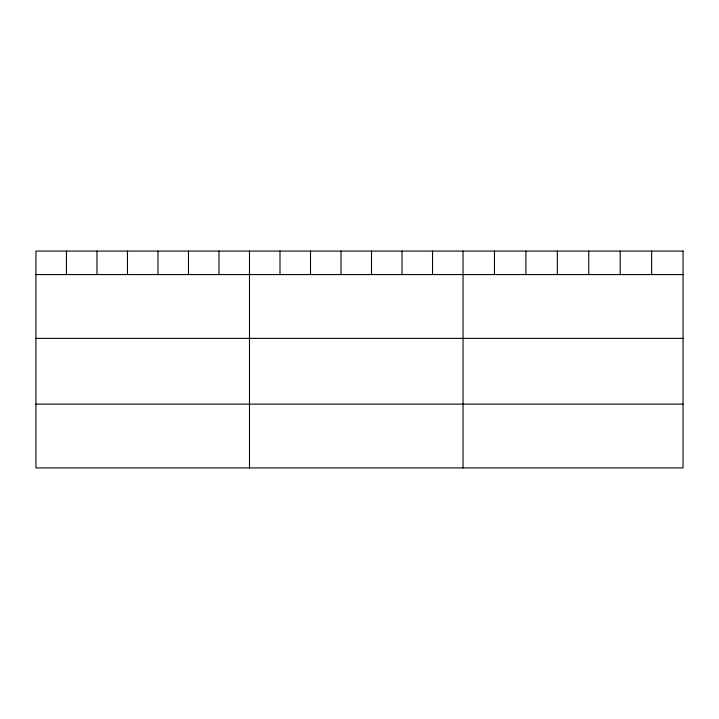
<?xml version="1.0" encoding="UTF-8"?>
<svg xmlns="http://www.w3.org/2000/svg" width="719" height="719" viewBox="0 0 719 719"><rect width="100%" height="100%" fill="white"/><g stroke="black" fill="none" stroke-linecap="round" stroke-linejoin="round"><path stroke-width="1.08" d="M35.95 274.577L683.05 274.577M35.95 338.379L683.05 338.379M35.95 404.123L683.05 404.123M651.621 251.075L651.621 274.577M620.191 251.075L620.191 274.577M588.762 251.075L588.762 274.577M557.324 251.075L557.324 274.577M525.895 251.075L525.895 274.577M494.465 251.075L494.465 274.577M463.036 251.075L463.036 467.925M432.532 251.075L432.532 274.577M402.02 251.075L402.02 274.577M371.516 251.075L371.516 274.577M341.013 251.075L341.013 274.577M310.509 251.075L310.509 274.577M279.997 251.075L279.997 274.577M249.493 251.075L249.493 467.925M218.989 251.075L218.989 274.577M188.477 251.075L188.477 274.577M157.973 251.075L157.973 274.577M127.47 251.075L127.47 274.577M96.966 251.075L96.966 274.577M66.454 251.075L66.454 274.577M683.05 251.075L35.95 251.075L35.95 467.925L683.05 467.925L683.05 251.075"/></g></svg>
